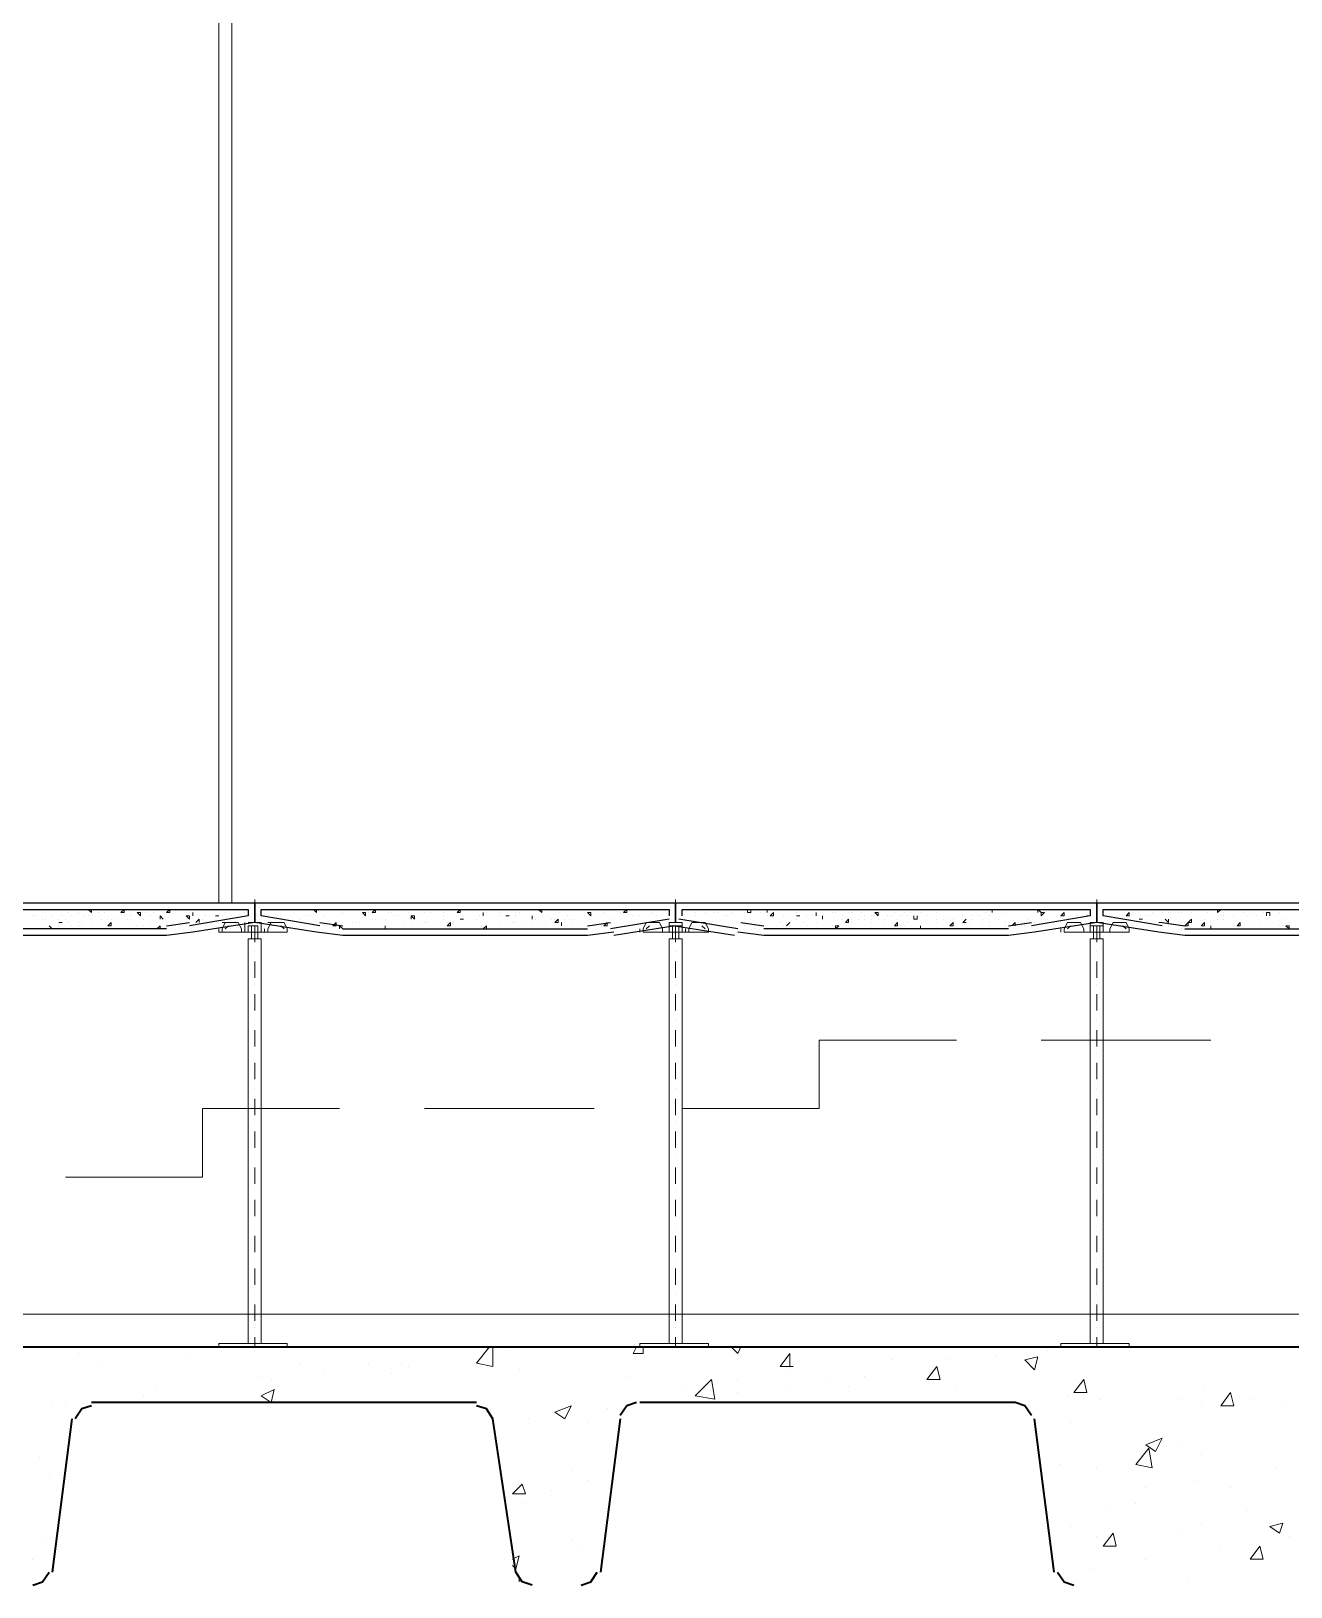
# Model space of a CAD drawing. Header units: millimetres. Extents: x 182 to 575, y -105 to 95.
# Drawn here: x 288.473 to 290.311, y 69.309 to 71.578 of the extents above; entities that cross this region are included whole.
import ezdxf

# ---------------------------------------------------------------- set-up
doc = ezdxf.new("R2010")
doc.units = ezdxf.units.MM
doc.header["$MEASUREMENT"] = 0
doc.layers.add('PDF_Geometry', color=7, linetype='Continuous')

msp = doc.modelspace()

# ---------------------------------------------------------------- linework, layer by layer
at = {"layer": 'PDF_Geometry', "lineweight": 20}
for points in [[(290.7088, 73.3586), (290.7088, 72.8586), (290.7088, 70.3062), (290.7088, 72.8586), (288.7659, 72.8586), (288.7659, 70.3062)], [(288.7469, 70.3062), (288.7469, 72.8586), (286.8088, 72.8586), (286.8088, 70.1062)], [(288.7897, 70.2634), (288.7802, 70.2634), (288.785, 70.2634), (288.7802, 70.2634), (288.7802, 70.2682), (288.7754, 70.2777), (288.7516, 70.2777), (288.7754, 70.2777), (288.7564, 70.2777), (288.7516, 70.2682), (288.7564, 70.2777)], [(288.7516, 70.2777), (288.7516, 70.2777)], [(288.7612, 70.2729), (288.7564, 70.2682)], [(288.7564, 70.2729), (288.7564, 70.2729)], [(288.7754, 70.2777), (288.7802, 70.2682), (288.7754, 70.2777)], [(288.7754, 70.2777), (288.7754, 70.2777)], [(288.7754, 70.2729), (288.7754, 70.2729)], [(288.785, 70.2777), (288.785, 70.2634)], [(288.8088, 70.2777), (288.7897, 70.2777), (288.8088, 70.2777), (288.8088, 70.2634), (288.8088, 70.2729), (288.8088, 70.2634), (288.8135, 70.2634), (288.8088, 70.2634), (288.8183, 70.2634)], [(288.7897, 70.2777), (288.7897, 70.2777)], [(288.804, 70.2539), (288.804, 70.2729), (288.7897, 70.2729), (288.7897, 70.2634), (288.7897, 70.2729)], [(288.7897, 70.2729), (288.7897, 70.2729)], [(288.7897, 70.2729), (288.7897, 70.2729)], [(288.7945, 70.2729), (288.7945, 70.2539)], [(288.7993, 70.2729), (288.7993, 70.2634)], [(288.804, 70.2729), (288.804, 70.2729)], [(288.8088, 70.2777), (288.8088, 70.2777)], [(288.8088, 70.2729), (288.8088, 70.2729)], [(288.8183, 70.2777), (288.8421, 70.2777), (288.8231, 70.2777), (288.8183, 70.2682), (288.8183, 70.2634), (288.8183, 70.2682)], [(288.8183, 70.2682), (288.8231, 70.2777), (288.8183, 70.2682)], [(288.8183, 70.2777), (288.8183, 70.2777)], [(288.8421, 70.2777), (288.8469, 70.2682), (288.8421, 70.2777), (288.8231, 70.2777)], [(288.8231, 70.2777), (288.8231, 70.2777)], [(288.8231, 70.2729), (288.8231, 70.2729)], [(288.8421, 70.2682), (288.8373, 70.2729)], [(288.8421, 70.2777), (288.8421, 70.2777)], [(288.8421, 70.2729), (288.8421, 70.2729)], [(289.3992, 70.2634), (289.3945, 70.2634), (289.404, 70.2634), (289.3945, 70.2634), (289.3945, 70.2682), (289.3897, 70.2777), (289.3707, 70.2777), (289.3659, 70.2682), (289.3707, 70.2777)], [(289.3707, 70.2777), (289.3897, 70.2777), (289.3707, 70.2777)], [(289.3707, 70.2777), (289.3707, 70.2777)], [(289.3754, 70.2729), (289.3707, 70.2682)], [(289.3707, 70.2729), (289.3707, 70.2729)], [(289.3897, 70.2777), (289.3945, 70.2682), (289.3897, 70.2777)], [(289.3897, 70.2777), (289.3897, 70.2777)], [(289.3897, 70.2729), (289.3897, 70.2729)], [(289.404, 70.2729), (289.404, 70.2634), (289.404, 70.2777)], [(289.404, 70.2777), (289.404, 70.2777)], [(289.404, 70.2634), (289.404, 70.2729), (289.4231, 70.2729), (289.4231, 70.2634), (289.4278, 70.2634), (289.4231, 70.2634), (289.4326, 70.2634)], [(289.404, 70.2729), (289.404, 70.2729)], [(289.404, 70.2729), (289.404, 70.2729)], [(289.4088, 70.2729), (289.4088, 70.2539)], [(289.4135, 70.2729), (289.4135, 70.2634)], [(289.4183, 70.2729), (289.4183, 70.2539)], [(289.4231, 70.2777), (289.4231, 70.2634), (289.4231, 70.2729)], [(289.4231, 70.2777), (289.4231, 70.2777)], [(289.4231, 70.2729), (289.4231, 70.2729)], [(289.4231, 70.2729), (289.4231, 70.2729)], [(289.4564, 70.2777), (289.4612, 70.2682), (289.4564, 70.2777), (289.4373, 70.2777), (289.4326, 70.2682), (289.4326, 70.2634), (289.4326, 70.2682)], [(289.4326, 70.2682), (289.4373, 70.2777), (289.4326, 70.2682)], [(289.4373, 70.2777), (289.4564, 70.2777), (289.4373, 70.2777)], [(289.4373, 70.2777), (289.4373, 70.2777)], [(289.4373, 70.2729), (289.4373, 70.2729)], [(289.4564, 70.2682), (289.4516, 70.2729)], [(289.4564, 70.2777), (289.4564, 70.2777)], [(289.4564, 70.2729), (289.4564, 70.2729)], [(290.0088, 70.2634), (290.0088, 70.2682), (290.004, 70.2777), (289.985, 70.2777), (289.9802, 70.2682), (289.985, 70.2777)], [(289.985, 70.2777), (290.004, 70.2777), (289.985, 70.2777)], [(289.985, 70.2777), (289.985, 70.2777)], [(289.9897, 70.2729), (289.985, 70.2682)], [(289.985, 70.2729), (289.985, 70.2729)], [(290.004, 70.2777), (290.0088, 70.2682), (290.004, 70.2777)], [(290.004, 70.2777), (290.004, 70.2777)], [(290.004, 70.2729), (290.004, 70.2729)], [(290.0183, 70.2729), (290.0183, 70.2634), (290.0183, 70.2777)], [(290.0183, 70.2777), (290.0183, 70.2777)], [(290.0183, 70.2634), (290.0183, 70.2729), (290.0373, 70.2729), (290.0373, 70.2634), (290.0469, 70.2634), (290.0373, 70.2634), (290.0421, 70.2634)], [(290.0183, 70.2729), (290.0183, 70.2729)], [(290.0183, 70.2729), (290.0183, 70.2729)], [(290.0231, 70.2729), (290.0231, 70.2539)], [(290.0278, 70.2729), (290.0278, 70.2634)], [(290.0326, 70.2729), (290.0326, 70.2539)], [(290.0373, 70.2777), (290.0373, 70.2634), (290.0373, 70.2729)], [(290.0373, 70.2777), (290.0373, 70.2777)], [(290.0373, 70.2729), (290.0373, 70.2729)], [(290.0373, 70.2729), (290.0373, 70.2729)], [(290.0707, 70.2777), (290.0754, 70.2682), (290.0707, 70.2777), (290.0516, 70.2777), (290.0469, 70.2682), (290.0469, 70.2634)], [(290.0469, 70.2682), (290.0516, 70.2777), (290.0469, 70.2682)], [(290.0516, 70.2777), (290.0707, 70.2777), (290.0516, 70.2777)], [(290.0516, 70.2777), (290.0516, 70.2777)], [(290.0516, 70.2729), (290.0516, 70.2729)], [(290.0707, 70.2682), (290.0659, 70.2729)], [(290.0707, 70.2777), (290.0707, 70.2777)], [(290.0707, 70.2729), (290.0707, 70.2729)], [(288.8469, 70.2682), (288.8469, 70.2634), (288.8469, 70.2682), (288.8469, 70.2634), (288.7469, 70.2634)], [(288.7469, 70.2634), (288.7469, 70.2634)], [(288.7516, 70.2682), (288.7516, 70.2634)], [(288.7802, 70.2634), (288.7802, 70.2682), (288.7802, 70.2634)], [(288.7802, 70.2634), (288.7802, 70.2634)], [(288.785, 70.2634), (288.785, 70.2634)], [(288.7897, 70.2634), (288.7897, 70.2634)], [(288.8088, 69.6634), (288.8088, 70.2539), (288.7897, 70.2539), (288.7897, 69.6634)], [(288.8088, 70.2634), (288.8088, 70.2634)], [(288.8135, 70.2682), (288.8135, 70.2634)], [(288.8135, 70.2634), (288.8135, 70.2634)], [(288.8183, 70.2634), (288.8183, 70.2634)], [(288.8469, 70.2634), (288.8469, 70.2634)], [(289.3612, 70.2682), (289.3612, 70.2634)], [(289.3659, 70.2634), (289.3659, 70.2682), (289.3659, 70.2634)], [(289.4612, 70.2682), (289.4612, 70.2634), (289.4612, 70.2682), (289.4612, 70.2634), (289.3659, 70.2634)], [(289.3659, 70.2634), (289.3659, 70.2634)], [(289.3945, 70.2634), (289.3945, 70.2682), (289.3945, 70.2634)], [(289.3945, 70.2634), (289.3945, 70.2634)], [(289.3992, 70.2634), (289.3992, 70.2634)], [(289.404, 70.2634), (289.404, 70.2634)], [(289.4231, 69.6634), (289.4231, 70.2539), (289.404, 70.2539), (289.404, 69.6634)], [(289.4231, 70.2634), (289.4231, 70.2634)], [(289.4278, 70.2682), (289.4278, 70.2634)], [(289.4278, 70.2634), (289.4278, 70.2634)], [(289.4326, 70.2634), (289.4326, 70.2634)], [(289.4612, 70.2634), (289.4612, 70.2634)], [(289.9754, 70.2682), (289.9754, 70.2634)], [(289.9802, 70.2634), (289.9802, 70.2682), (289.9802, 70.2634)], [(290.0754, 70.2682), (290.0754, 70.2634), (290.0754, 70.2682), (290.0754, 70.2634), (289.9802, 70.2634)], [(289.9802, 70.2634), (289.9802, 70.2634)], [(290.0088, 70.2634), (290.0088, 70.2682), (290.0088, 70.2634)], [(290.0088, 70.2634), (290.0088, 70.2634)], [(290.0088, 70.2634), (290.0183, 70.2634), (290.0088, 70.2634)], [(290.0135, 70.2634), (290.0135, 70.2634)], [(290.0135, 70.2634), (290.0135, 70.2634)], [(290.0135, 70.2634), (290.0135, 70.2634)], [(290.0183, 70.2634), (290.0183, 70.2634)], [(290.0373, 69.6634), (290.0373, 70.2539), (290.0183, 70.2539), (290.0183, 69.6634)], [(290.0373, 70.2634), (290.0373, 70.2634)], [(290.0421, 70.2634), (290.0421, 70.2634)], [(290.0469, 70.2634), (290.0469, 70.2682), (290.0469, 70.2634)], [(290.0469, 70.2634), (290.0469, 70.2634)], [(290.0754, 70.2634), (290.0754, 70.2634)]]:
    msp.add_lwpolyline(points, dxfattribs=at)
at = {"layer": 'PDF_Geometry', "lineweight": 25}
for points in [[(288.0945, 70.2634), (288.0564, 70.2586), (288.0183, 70.2586), (287.9802, 70.2634), (287.8897, 70.2777), (287.8897, 70.3062), (288.185, 70.3062), (288.185, 70.2777), (288.185, 70.3062), (288.7993, 70.3062), (288.7993, 70.2777), (288.7088, 70.2634), (288.6707, 70.2586), (288.3135, 70.2586), (288.2754, 70.2634)], [(288.1945, 70.2872), (288.1945, 70.2967), (288.7897, 70.2967), (288.7897, 70.2872), (288.704, 70.2729)], [(289.3231, 70.2634), (289.285, 70.2586), (288.9278, 70.2586), (288.8897, 70.2634), (288.7993, 70.2777), (288.7993, 70.3062), (289.4135, 70.3062), (289.4135, 70.2777), (289.4135, 70.3062), (290.0278, 70.3062), (290.0278, 70.2777), (289.9373, 70.2634), (289.8993, 70.2586), (289.5421, 70.2586), (289.504, 70.2634)], [(288.8945, 70.2729), (288.8088, 70.2872), (288.8088, 70.2967), (289.404, 70.2967), (289.404, 70.2872)], [(289.4231, 70.2872), (289.4231, 70.2967), (290.0183, 70.2967), (290.0183, 70.2872), (289.9326, 70.2729)], [(290.5516, 70.2634), (290.5135, 70.2586), (290.1564, 70.2586), (290.1183, 70.2634), (290.0278, 70.2777), (290.0278, 70.3062), (290.6421, 70.3062), (290.6421, 70.2777), (290.6421, 70.3062), (291.2564, 70.3062), (291.2564, 70.2777), (291.1659, 70.2634), (291.1278, 70.2586), (290.7707, 70.2586), (290.7326, 70.2634)], [(290.1231, 70.2729), (290.0373, 70.2872), (290.0373, 70.2967), (290.6326, 70.2967), (290.6326, 70.2872)], [(288.6707, 70.2729), (288.704, 70.2777)], [(288.8945, 70.2777), (288.9278, 70.2729)], [(289.285, 70.2729), (289.3183, 70.2777)], [(289.404, 70.2824), (289.3183, 70.2682)], [(289.4135, 70.2729), (289.3231, 70.2586)], [(289.4993, 70.2586), (289.4088, 70.2729)], [(289.504, 70.2682), (289.4183, 70.2824)], [(289.5088, 70.2777), (289.5421, 70.2729)], [(289.8993, 70.2729), (289.9326, 70.2777)], [(290.1231, 70.2777), (290.1564, 70.2729)], [(288.6707, 70.2682), (288.3135, 70.2682)], [(288.9278, 70.2682), (289.285, 70.2682)], [(289.8993, 70.2682), (289.5421, 70.2682)], [(290.1564, 70.2682), (290.5135, 70.2682)]]:
    msp.add_lwpolyline(points, dxfattribs=at)
at = {"layer": 'PDF_Geometry', "lineweight": 13}
for points in [[(288.485, 70.2967), (288.485, 70.2967)], [(288.485, 70.2967), (288.4897, 70.2967)], [(288.5373, 70.2967), (288.5373, 70.2967)], [(288.5945, 70.2967), (288.5945, 70.2967)], [(288.6373, 70.2967), (288.6373, 70.2967)], [(288.6373, 70.2967), (288.6373, 70.2967)], [(288.6373, 70.2967), (288.6373, 70.2967)], [(288.6707, 70.2967), (288.6707, 70.2967)], [(288.6802, 70.2967), (288.6802, 70.2967)], [(288.7231, 70.2967), (288.7231, 70.2967)], [(288.785, 70.2967), (288.785, 70.2967)], [(288.7993, 70.311), (288.7993, 70.2967)], [(288.8135, 70.2967), (288.8183, 70.2967)], [(288.8135, 70.2967), (288.8135, 70.2967)], [(288.8231, 70.2967), (288.8231, 70.2967)], [(288.8278, 70.2967), (288.8278, 70.2967)], [(288.8897, 70.2967), (288.8897, 70.2967)], [(288.9135, 70.2967), (288.9135, 70.2967)], [(288.9421, 70.2967), (288.9421, 70.2967)], [(288.9421, 70.2967), (288.9421, 70.2967)], [(288.9516, 70.2967), (288.9516, 70.2967)], [(288.9564, 70.2967), (288.9564, 70.2967)], [(288.9612, 70.2967), (288.9612, 70.2967)], [(289.0278, 70.2967), (289.0278, 70.2967)], [(289.0612, 70.2967), (289.0612, 70.2967)], [(289.0802, 70.2967), (289.0802, 70.2967)], [(289.1421, 70.2967), (289.1469, 70.2967)], [(289.1469, 70.2967), (289.1469, 70.2967)], [(289.1659, 70.2967), (289.1659, 70.2967)], [(289.2088, 70.2967), (289.2088, 70.2967)], [(289.2183, 70.2967), (289.2183, 70.2967)], [(289.2278, 70.2967), (289.2278, 70.2967)], [(289.3088, 70.2967), (289.3088, 70.2967)], [(289.3326, 70.2967), (289.3326, 70.2967)], [(289.3373, 70.2967), (289.3373, 70.2967)], [(289.3612, 70.2967), (289.3612, 70.2967)], [(289.3612, 70.2967), (289.3612, 70.2967)], [(289.3897, 70.2967), (289.3897, 70.2967)], [(289.4135, 70.311), (289.4135, 70.2967)], [(289.4373, 70.2967), (289.4373, 70.2967)], [(289.4754, 70.2967), (289.4754, 70.2967)], [(289.4754, 70.2967), (289.4754, 70.2967)], [(289.485, 70.2967), (289.485, 70.2967)], [(289.485, 70.2967), (289.485, 70.2967)], [(289.5088, 70.2967), (289.5088, 70.2967)], [(289.5135, 70.2967), (289.5135, 70.2967)], [(289.5231, 70.2967), (289.5231, 70.292), (289.5183, 70.292), (289.5183, 70.2967)], [(289.5373, 70.2967), (289.5373, 70.2967)], [(289.5469, 70.2967), (289.5469, 70.2967)], [(289.5659, 70.2967), (289.5659, 70.2967)], [(289.5659, 70.2967), (289.5659, 70.2967)], [(289.6326, 70.2967), (289.6326, 70.2967)], [(289.6516, 70.2967), (289.6564, 70.2967)], [(289.6564, 70.2967), (289.6564, 70.2967)], [(289.6945, 70.2967), (289.6945, 70.2967)], [(289.7659, 70.2967), (289.7659, 70.2967)], [(289.804, 70.2967), (289.804, 70.2967)], [(289.804, 70.2967), (289.804, 70.2967)], [(289.8183, 70.2967), (289.8183, 70.2967)], [(289.8754, 70.2967), (289.8754, 70.2967)], [(289.8945, 70.2967), (289.8945, 70.2967)], [(289.9088, 70.2967), (289.9088, 70.2967)], [(289.9088, 70.2967), (289.9088, 70.2967)], [(289.9183, 70.2967), (289.9183, 70.2967)], [(289.9231, 70.2967), (289.9231, 70.2967)], [(289.9421, 70.292), (289.9421, 70.2967), (289.9469, 70.292)], [(290.0278, 70.311), (290.0278, 70.2967)], [(290.0469, 70.2967), (290.0469, 70.2967)], [(290.0516, 70.2967), (290.0516, 70.2967)], [(290.0659, 70.2967), (290.0659, 70.2967)], [(290.1088, 70.2967), (290.1088, 70.2967)], [(290.1326, 70.2967), (290.1326, 70.2967)], [(290.1326, 70.2967), (290.1326, 70.2967)], [(290.1373, 70.2967), (290.1373, 70.2967)], [(290.1373, 70.2967), (290.1373, 70.2967)], [(290.1612, 70.2967), (290.1612, 70.2967)], [(290.1754, 70.2967), (290.1754, 70.2967)], [(290.2707, 70.2967), (290.2707, 70.2967)], [(290.304, 70.2967), (290.304, 70.2967)], [(290.3088, 70.2967), (290.3088, 70.2967)], [(288.4754, 70.2872), (288.4754, 70.2872)], [(288.4802, 70.2872), (288.4802, 70.2872)], [(288.4897, 70.2824), (288.4897, 70.2824)], [(288.4897, 70.2777), (288.4897, 70.2777)], [(288.4945, 70.292), (288.4945, 70.292)], [(288.4945, 70.2824), (288.4945, 70.2824)], [(288.4992, 70.2729), (288.4992, 70.2729)], [(288.504, 70.2872), (288.504, 70.2872)], [(288.5135, 70.2824), (288.5135, 70.2824)], [(288.5135, 70.2729), (288.5135, 70.2729)], [(288.5183, 70.2872), (288.5183, 70.2872)], [(288.5183, 70.2777), (288.5183, 70.2777)], [(288.5231, 70.2824), (288.5231, 70.2824)], [(288.5278, 70.292), (288.5278, 70.292)], [(288.5278, 70.2777), (288.5278, 70.2777)], [(288.5326, 70.2872), (288.5326, 70.2872)], [(288.5326, 70.2729), (288.5326, 70.2729)], [(288.5421, 70.292), (288.5421, 70.292)], [(288.5421, 70.2777), (288.5421, 70.2777)], [(288.5421, 70.2729), (288.5421, 70.2729)], [(288.5469, 70.2777), (288.5469, 70.2777)], [(288.5516, 70.2872), (288.5516, 70.2872)], [(288.5564, 70.2872), (288.5564, 70.2872)], [(288.5612, 70.2777), (288.5612, 70.2777)], [(288.5707, 70.292), (288.5707, 70.292)], [(288.5707, 70.2777), (288.5707, 70.2777)], [(288.5707, 70.2777), (288.5707, 70.2777)], [(288.5754, 70.2824), (288.5754, 70.2824)], [(288.5802, 70.292), (288.5802, 70.292)], [(288.585, 70.2824), (288.585, 70.2824)], [(288.5897, 70.2824), (288.5897, 70.2824)], [(288.5897, 70.2824), (288.5897, 70.2824)], [(288.5945, 70.2824), (288.5945, 70.2824)], [(288.5945, 70.2777), (288.5945, 70.2777)], [(288.6088, 70.2872), (288.6088, 70.2872)], [(288.6135, 70.2824), (288.6135, 70.2824)], [(288.6183, 70.2872), (288.6183, 70.2872)], [(288.6183, 70.2824), (288.6183, 70.2824)], [(288.6231, 70.2777), (288.6231, 70.2777)], [(288.6278, 70.2729), (288.6278, 70.2729)], [(288.6373, 70.2824), (288.6373, 70.2824)], [(288.6373, 70.2729), (288.6373, 70.2729)], [(288.6421, 70.292), (288.6421, 70.292)], [(288.6469, 70.2872), (288.6469, 70.2872)], [(288.6469, 70.2777), (288.6469, 70.2777)], [(288.6516, 70.292), (288.6516, 70.292)], [(288.6516, 70.292), (288.6516, 70.292)], [(288.6564, 70.2777), (288.6564, 70.2777)], [(288.6612, 70.2824), (288.6612, 70.2872), (288.6659, 70.2824)], [(288.6612, 70.2824), (288.6612, 70.2824)], [(288.6659, 70.2824), (288.6659, 70.2824)], [(288.6707, 70.292), (288.6707, 70.292)], [(288.6707, 70.2777), (288.6707, 70.2777)], [(288.6707, 70.2729), (288.6707, 70.2729)], [(288.6754, 70.2729), (288.6754, 70.2729)], [(288.6897, 70.2777), (288.6897, 70.2777)], [(288.6897, 70.2777), (288.6897, 70.2777)], [(288.6993, 70.292), (288.6993, 70.292)], [(288.6993, 70.2824), (288.6993, 70.2824)], [(288.6993, 70.2777), (288.6993, 70.2777)], [(288.704, 70.2824), (288.704, 70.2824)], [(288.7088, 70.2872), (288.7088, 70.2872)], [(288.7135, 70.2777), (288.7183, 70.2824), (288.7183, 70.2777)], [(288.7231, 70.2824), (288.7231, 70.2824)], [(288.7231, 70.2824), (288.7231, 70.2824)], [(288.7278, 70.2872), (288.7278, 70.2872)], [(288.7469, 70.2872), (288.7469, 70.2872)], [(288.7516, 70.2872), (288.7516, 70.2872)], [(288.7564, 70.292), (288.7564, 70.292)], [(288.7659, 70.2872), (288.7659, 70.2872)], [(288.785, 70.292), (288.785, 70.292)], [(288.7993, 70.2872), (288.7993, 70.2872)], [(288.7993, 70.2729), (288.7993, 70.2491)], [(288.8659, 70.2824), (288.8659, 70.2824)], [(288.8754, 70.2872), (288.8754, 70.2872)], [(288.8802, 70.2872), (288.8802, 70.2872)], [(288.8897, 70.2777), (288.8897, 70.2777)], [(288.8897, 70.2777), (288.8897, 70.2777)], [(288.8992, 70.2872), (288.8992, 70.2872)], [(288.8992, 70.2872), (288.8992, 70.2872)], [(288.8992, 70.2872), (288.8992, 70.2872)], [(288.8992, 70.2729), (288.8992, 70.2729)], [(288.904, 70.2729), (288.904, 70.2729)], [(288.9135, 70.2729), (288.9135, 70.2729)], [(288.9135, 70.2729), (288.9135, 70.2729)], [(288.9231, 70.2729), (288.9231, 70.2729)], [(288.9278, 70.2682), (288.9231, 70.2729), (288.9231, 70.2682)], [(288.9278, 70.292), (288.9278, 70.292)], [(288.9278, 70.292), (288.9278, 70.292)], [(288.9278, 70.292), (288.9278, 70.292)], [(288.9278, 70.2777), (288.9278, 70.2777)], [(288.9278, 70.2729), (288.9278, 70.2729)], [(288.9421, 70.2777), (288.9421, 70.2777)], [(288.9469, 70.2777), (288.9469, 70.2777)], [(288.9516, 70.2777), (288.9516, 70.2777)], [(288.9659, 70.292), (288.9659, 70.292)], [(288.9707, 70.2824), (288.9707, 70.2824)], [(288.9754, 70.2824), (288.9754, 70.2824)], [(288.9802, 70.2824), (288.9802, 70.2824)], [(288.9897, 70.2824), (288.9897, 70.2824)], [(288.9945, 70.292), (288.9945, 70.292)], [(288.9992, 70.292), (288.9992, 70.292)], [(289.004, 70.2872), (289.004, 70.2872)], [(289.0088, 70.2872), (289.0088, 70.2872)], [(289.0183, 70.2729), (289.0183, 70.2729)], [(289.0231, 70.292), (289.0231, 70.292)], [(289.0278, 70.2824), (289.0278, 70.2872), (289.0326, 70.2824), (289.0326, 70.2872), (289.0278, 70.2872), (289.0326, 70.2872)], [(289.0278, 70.2872), (289.0278, 70.2872)], [(289.0278, 70.2824), (289.0278, 70.2824)], [(289.0278, 70.2729), (289.0278, 70.2729)], [(289.0421, 70.292), (289.0421, 70.292)], [(289.0421, 70.2729), (289.0421, 70.2729)], [(289.0469, 70.292), (289.0469, 70.292)], [(289.0469, 70.2777), (289.0469, 70.2777)], [(289.0516, 70.2777), (289.0516, 70.2777)], [(289.0564, 70.292), (289.0564, 70.292)], [(289.0564, 70.292), (289.0564, 70.292)], [(289.0612, 70.2729), (289.0612, 70.2729)], [(289.0754, 70.292), (289.0754, 70.292)], [(289.0754, 70.2872), (289.0754, 70.2872)], [(289.0754, 70.2824), (289.0754, 70.2824)], [(289.0802, 70.2777), (289.0802, 70.2777)], [(289.0897, 70.2777), (289.0897, 70.2777)], [(289.0993, 70.2872), (289.0993, 70.2872)], [(289.104, 70.2872), (289.104, 70.2872)], [(289.104, 70.2824), (289.104, 70.2824)], [(289.104, 70.2824), (289.104, 70.2824)], [(289.104, 70.2824), (289.104, 70.2824)], [(289.1231, 70.2824), (289.1231, 70.2824)], [(289.1278, 70.2872), (289.1278, 70.2872)], [(289.1326, 70.2872), (289.1326, 70.2872)], [(289.1326, 70.2872), (289.1326, 70.2872)], [(289.1326, 70.2682), (289.1373, 70.2729), (289.1373, 70.2682)], [(289.1373, 70.292), (289.1373, 70.292)], [(289.1564, 70.292), (289.1564, 70.292)], [(289.1564, 70.2872), (289.1564, 70.2872)], [(289.1564, 70.2872), (289.1564, 70.2872)], [(289.1564, 70.2729), (289.1564, 70.2729)], [(289.1659, 70.2872), (289.1659, 70.2872)], [(289.1707, 70.2872), (289.1707, 70.2872)], [(289.1707, 70.2729), (289.1707, 70.2729)], [(289.1754, 70.2777), (289.1754, 70.2777)], [(289.1754, 70.2777), (289.1754, 70.2777)], [(289.1754, 70.2777), (289.1754, 70.2777)], [(289.1802, 70.292), (289.1802, 70.292)], [(289.1802, 70.2872), (289.1802, 70.2872)], [(289.1802, 70.2777), (289.1802, 70.2777)], [(289.185, 70.292), (289.185, 70.292)], [(289.1897, 70.2729), (289.1897, 70.2729)], [(289.204, 70.2824), (289.204, 70.2824)], [(289.204, 70.2777), (289.204, 70.2777)], [(289.2088, 70.2824), (289.2088, 70.2824)], [(289.2088, 70.2824), (289.2088, 70.2824)], [(289.2183, 70.2777), (289.2183, 70.2777)], [(289.2231, 70.2777), (289.2231, 70.2777)], [(289.2326, 70.2824), (289.2326, 70.2824)], [(289.2373, 70.2824), (289.2373, 70.2824)], [(289.2373, 70.2777), (289.2373, 70.2777)], [(289.2469, 70.2729), (289.2469, 70.2729)], [(289.2516, 70.2824), (289.2516, 70.2824)], [(289.2564, 70.2872), (289.2564, 70.2872)], [(289.2564, 70.2729), (289.2564, 70.2729)], [(289.2612, 70.2824), (289.2612, 70.2824)], [(289.2612, 70.2729), (289.2612, 70.2729)], [(289.2659, 70.2824), (289.2659, 70.2824)], [(289.2754, 70.2777), (289.2754, 70.2777)], [(289.2754, 70.2777), (289.2754, 70.2777)], [(289.2754, 70.2777), (289.2754, 70.2777)], [(289.2802, 70.2872), (289.2802, 70.2872)], [(289.2802, 70.2872), (289.2802, 70.2872)], [(289.285, 70.292), (289.285, 70.292)], [(289.285, 70.2729), (289.285, 70.2729)], [(289.2897, 70.2824), (289.2897, 70.2824)], [(289.2897, 70.2777), (289.2897, 70.2777)], [(289.2992, 70.2872), (289.2992, 70.2872)], [(289.3088, 70.292), (289.3088, 70.292)], [(289.3088, 70.2777), (289.3088, 70.2777)], [(289.3135, 70.2777), (289.3135, 70.2777)], [(289.3183, 70.2824), (289.3183, 70.2824)], [(289.3326, 70.292), (289.3326, 70.292)], [(289.3326, 70.2824), (289.3326, 70.2824)], [(289.3421, 70.292), (289.3421, 70.292)], [(289.3516, 70.2872), (289.3516, 70.2872)], [(289.3612, 70.2872), (289.3612, 70.2872)], [(289.3612, 70.2872), (289.3612, 70.2872)], [(289.3612, 70.2872), (289.3612, 70.2872)], [(289.3802, 70.292), (289.3802, 70.292)], [(289.385, 70.2872), (289.385, 70.2872)], [(289.4135, 70.2872), (289.4135, 70.2872)], [(289.4135, 70.2729), (289.4135, 70.2491)], [(289.4421, 70.292), (289.4421, 70.292)], [(289.4421, 70.2872), (289.4421, 70.2872)], [(289.4564, 70.292), (289.4564, 70.292)], [(289.4707, 70.292), (289.4707, 70.292)], [(289.4754, 70.292), (289.4754, 70.292)], [(289.485, 70.2872), (289.485, 70.2872)], [(289.4897, 70.2872), (289.4897, 70.2872)], [(289.4945, 70.292), (289.4945, 70.292)], [(289.504, 70.2777), (289.504, 70.2777)], [(289.504, 70.2777), (289.504, 70.2777)], [(289.504, 70.2777), (289.504, 70.2777)], [(289.504, 70.2777), (289.504, 70.2777)], [(289.5135, 70.292), (289.5135, 70.292)], [(289.5135, 70.2872), (289.5135, 70.2872)], [(289.5135, 70.2729), (289.5135, 70.2729)], [(289.5231, 70.292), (289.5231, 70.292)], [(289.5231, 70.2824), (289.5231, 70.2824)], [(289.5373, 70.292), (289.5373, 70.292)], [(289.5373, 70.2777), (289.5373, 70.2777)], [(289.5469, 70.2872), (289.5469, 70.2872)], [(289.5564, 70.2872), (289.5564, 70.2872)], [(289.5659, 70.2777), (289.5659, 70.2777)], [(289.5707, 70.2872), (289.5707, 70.2872)], [(289.5707, 70.2729), (289.5707, 70.2729)], [(289.5754, 70.2872), (289.5754, 70.2872)], [(289.5754, 70.2729), (289.5754, 70.2729)], [(289.5897, 70.292), (289.5897, 70.292)], [(289.5897, 70.292), (289.5897, 70.292)], [(289.5897, 70.2872), (289.5897, 70.2872)], [(289.5897, 70.2872), (289.5945, 70.2872)], [(289.5897, 70.2824), (289.5897, 70.2824)], [(289.5945, 70.2872), (289.5945, 70.2872)], [(289.5993, 70.2777), (289.5993, 70.2777)], [(289.604, 70.2872), (289.604, 70.2872)], [(289.604, 70.2729), (289.604, 70.2729)], [(289.6135, 70.2872), (289.6135, 70.2872)], [(289.6183, 70.292), (289.6183, 70.292)], [(289.6183, 70.292), (289.6183, 70.292)], [(289.6183, 70.292), (289.6183, 70.292)], [(289.6183, 70.2777), (289.6183, 70.2777)], [(289.6278, 70.2872), (289.6278, 70.2872)], [(289.6278, 70.2824), (289.6278, 70.2824)], [(289.6278, 70.2824), (289.6278, 70.2824)], [(289.6373, 70.2777), (289.6373, 70.2777)], [(289.6421, 70.292), (289.6421, 70.292)], [(289.6421, 70.2729), (289.6421, 70.2729)], [(289.6421, 70.2729), (289.6421, 70.2729)], [(289.6469, 70.292), (289.6469, 70.292)], [(289.6564, 70.2872), (289.6564, 70.2872)], [(289.6564, 70.2824), (289.6564, 70.2824)], [(289.6659, 70.292), (289.6659, 70.292)], [(289.6659, 70.2777), (289.6659, 70.2777)], [(289.6707, 70.292), (289.6707, 70.292)], [(289.6707, 70.2824), (289.6707, 70.2824)], [(289.6707, 70.2777), (289.6707, 70.2777)], [(289.6802, 70.2824), (289.6802, 70.2824)], [(289.6802, 70.2824), (289.6802, 70.2824)], [(289.685, 70.292), (289.685, 70.292)], [(289.6897, 70.2872), (289.6897, 70.2872)], [(289.6897, 70.2872), (289.6897, 70.2872)], [(289.6897, 70.2872), (289.6897, 70.2872)], [(289.6897, 70.2824), (289.6897, 70.2824)], [(289.6993, 70.2872), (289.6993, 70.2872)], [(289.6993, 70.2872), (289.6993, 70.2872)], [(289.6993, 70.2824), (289.6993, 70.2824)], [(289.6993, 70.2777), (289.6993, 70.2777)], [(289.6993, 70.2777), (289.6993, 70.2777)], [(289.6993, 70.2777), (289.6993, 70.2777)], [(289.7088, 70.2824), (289.7088, 70.2824)], [(289.7183, 70.2824), (289.7183, 70.2824)], [(289.7183, 70.2729), (289.7183, 70.2729)], [(289.7231, 70.2872), (289.7231, 70.2872)], [(289.7278, 70.2872), (289.7278, 70.2872)], [(289.7326, 70.292), (289.7326, 70.292)], [(289.7326, 70.2729), (289.7326, 70.2729)], [(289.7373, 70.2824), (289.7373, 70.2824)], [(289.7421, 70.2872), (289.7421, 70.2872)], [(289.7421, 70.2729), (289.7421, 70.2729)], [(289.7469, 70.292), (289.7469, 70.292)], [(289.7469, 70.2729), (289.7469, 70.2729)], [(289.7516, 70.2872), (289.7516, 70.2872)], [(289.7516, 70.2777), (289.7516, 70.2777)], [(289.7564, 70.292), (289.7564, 70.292)], [(289.7659, 70.2872), (289.7659, 70.2824), (289.7612, 70.2824), (289.7612, 70.2872)], [(289.7612, 70.2824), (289.7612, 70.2824)], [(289.7612, 70.2824), (289.7612, 70.2824)], [(289.7659, 70.2729), (289.7659, 70.2729)], [(289.7707, 70.292), (289.7707, 70.292)], [(289.7754, 70.2777), (289.7754, 70.2777)], [(289.7802, 70.2872), (289.7802, 70.2872)], [(289.7802, 70.2777), (289.7802, 70.2777)], [(289.7897, 70.2777), (289.7897, 70.2777)], [(289.7945, 70.292), (289.7945, 70.292)], [(289.7945, 70.2824), (289.7945, 70.2824)], [(289.7945, 70.2777), (289.7945, 70.2777)], [(289.804, 70.2824), (289.804, 70.2824)], [(289.804, 70.2824), (289.804, 70.2824)], [(289.8135, 70.2824), (289.8135, 70.2824)], [(289.8183, 70.2824), (289.8183, 70.2824)], [(289.8183, 70.2777), (289.8183, 70.2777)], [(289.8326, 70.2872), (289.8326, 70.2872)], [(289.8373, 70.2777), (289.8326, 70.2777), (289.8373, 70.2824)], [(289.8326, 70.2824), (289.8326, 70.2824)], [(289.8326, 70.2777), (289.8326, 70.2777)], [(289.8421, 70.2777), (289.8421, 70.2777)], [(289.8469, 70.2872), (289.8469, 70.2872)], [(289.8469, 70.2824), (289.8469, 70.2824)], [(289.8564, 70.2872), (289.8564, 70.2872)], [(289.8612, 70.2824), (289.8612, 70.2824)], [(289.8612, 70.2729), (289.8612, 70.2729)], [(289.8659, 70.292), (289.8659, 70.292)], [(289.8707, 70.2872), (289.8707, 70.2872)], [(289.8707, 70.2777), (289.8707, 70.2777)], [(289.8707, 70.2729), (289.8707, 70.2729)], [(289.8754, 70.292), (289.8754, 70.292)], [(289.885, 70.2824), (289.885, 70.2824)], [(289.8945, 70.292), (289.8945, 70.292)], [(289.8945, 70.2777), (289.8945, 70.2777)], [(289.8945, 70.2729), (289.8945, 70.2729)], [(289.8945, 70.2729), (289.8945, 70.2729)], [(289.904, 70.2729), (289.9088, 70.2777), (289.9088, 70.2729)], [(289.904, 70.2729), (289.904, 70.2729)], [(289.9088, 70.2777), (289.9088, 70.2777)], [(289.9135, 70.2777), (289.9135, 70.2777)], [(289.9183, 70.2729), (289.9183, 70.2729)], [(289.9231, 70.2777), (289.9231, 70.2777)], [(289.9231, 70.2729), (289.9231, 70.2729)], [(289.9278, 70.2824), (289.9278, 70.2824)], [(289.9373, 70.2777), (289.9373, 70.2777)], [(289.9421, 70.292), (289.9421, 70.292)], [(289.9469, 70.2824), (289.9469, 70.2824)], [(289.9564, 70.2824), (289.9564, 70.2824)], [(289.9707, 70.2872), (289.9707, 70.2872)], [(289.9707, 70.2872), (289.9707, 70.2872)], [(289.9897, 70.2872), (289.9897, 70.2872)], [(289.9993, 70.2872), (289.9993, 70.2872)], [(290.0135, 70.2872), (290.0135, 70.2872)], [(290.0183, 70.2872), (290.0135, 70.2872)], [(290.0278, 70.2872), (290.0278, 70.2872)], [(290.0278, 70.2729), (290.0278, 70.2491)], [(290.0897, 70.2824), (290.0945, 70.2824)], [(290.0945, 70.2824), (290.0945, 70.2824)], [(290.0993, 70.2872), (290.0993, 70.2872)], [(290.104, 70.2872), (290.104, 70.2872)], [(290.1088, 70.292), (290.1088, 70.292)], [(290.1231, 70.292), (290.1231, 70.292)], [(290.1231, 70.2777), (290.1231, 70.2777)], [(290.1278, 70.2824), (290.1278, 70.2824)], [(290.1278, 70.2824), (290.1326, 70.2777), (290.1326, 70.2824)], [(290.1326, 70.292), (290.1326, 70.292)], [(290.1326, 70.2729), (290.1326, 70.2729)], [(290.1469, 70.292), (290.1469, 70.292)], [(290.1516, 70.292), (290.1516, 70.292)], [(290.1516, 70.2777), (290.1516, 70.2777)], [(290.1516, 70.2729), (290.1516, 70.2729)], [(290.1564, 70.2777), (290.1564, 70.2777)], [(290.1659, 70.292), (290.1659, 70.292)], [(290.1754, 70.2777), (290.1754, 70.2777)], [(290.185, 70.2824), (290.185, 70.2824)], [(290.185, 70.2777), (290.185, 70.2777)], [(290.1897, 70.292), (290.1897, 70.292)], [(290.1945, 70.2777), (290.1945, 70.2777)], [(290.204, 70.2824), (290.204, 70.2824)], [(290.2135, 70.292), (290.2135, 70.292)], [(290.2135, 70.2872), (290.2135, 70.2872)], [(290.2135, 70.2824), (290.2135, 70.2824)], [(290.2278, 70.2872), (290.2278, 70.2872)], [(290.2421, 70.292), (290.2421, 70.292)], [(290.2421, 70.292), (290.2421, 70.292)], [(290.2469, 70.2872), (290.2469, 70.2872)], [(290.2516, 70.292), (290.2516, 70.292)], [(290.2516, 70.2729), (290.2516, 70.2729)], [(290.2612, 70.2872), (290.2612, 70.2872)], [(290.2659, 70.2729), (290.2659, 70.2729)], [(290.2707, 70.292), (290.2707, 70.292)], [(290.2754, 70.2872), (290.2754, 70.292), (290.2802, 70.292), (290.2802, 70.2872)], [(290.2802, 70.292), (290.2802, 70.292)], [(290.2802, 70.292), (290.2802, 70.292)], [(290.2802, 70.2777), (290.2802, 70.2777)], [(290.2945, 70.292), (290.2945, 70.292)], [(290.2945, 70.2729), (290.2945, 70.2729)], [(290.2993, 70.2729), (290.2993, 70.2729)], [(290.304, 70.2824), (290.304, 70.2824)], [(290.3088, 70.2777), (290.3088, 70.2777)], [(288.4802, 70.2682), (288.4802, 70.2682)], [(288.5183, 70.2682), (288.5183, 70.2682)], [(288.5373, 70.2682), (288.5373, 70.2682)], [(288.5373, 70.2682), (288.5373, 70.2682)], [(288.6421, 70.2682), (288.6421, 70.2682)], [(288.6469, 70.2682), (288.6469, 70.2682)], [(288.9326, 70.2682), (288.9326, 70.2682)], [(288.9564, 70.2682), (288.9612, 70.2682)], [(288.9564, 70.2682), (288.9564, 70.2682)], [(288.9612, 70.2682), (288.9612, 70.2682)], [(288.9897, 70.2682), (288.9897, 70.2682)], [(289.004, 70.2682), (289.004, 70.2682)], [(289.0278, 70.2682), (289.0278, 70.2682)], [(289.1278, 70.2682), (289.1278, 70.2682)], [(289.1516, 70.2682), (289.1516, 70.2682)], [(289.5278, 70.2682), (289.5278, 70.2682)], [(289.5421, 70.2682), (289.5421, 70.2682)], [(289.5564, 70.2682), (289.5564, 70.2682)], [(289.5754, 70.2682), (289.5754, 70.2682)], [(289.5802, 70.2682), (289.5802, 70.2682)], [(289.6135, 70.2682), (289.6135, 70.2682)], [(289.6135, 70.2682), (289.6135, 70.2682)], [(289.7707, 70.2682), (289.7707, 70.2682)], [(289.804, 70.2682), (289.8088, 70.2682)], [(289.8088, 70.2682), (289.8088, 70.2682)], [(289.8421, 70.2682), (289.8421, 70.2682)], [(289.8421, 70.2682), (289.8421, 70.2682)], [(289.8707, 70.2682), (289.8707, 70.2682)], [(289.8707, 70.2682), (289.8707, 70.2682)], [(290.1516, 70.2682), (290.1516, 70.2682)], [(290.1802, 70.2682), (290.1802, 70.2682)], [(290.1945, 70.2682), (290.1945, 70.2682)], [(290.2278, 70.2682), (290.2326, 70.2682)], [(290.2278, 70.2682), (290.2278, 70.2682)], [(290.2326, 70.2682), (290.2326, 70.2682)], [(290.2373, 70.2682), (290.2373, 70.2682)], [(290.2469, 70.2682), (290.2469, 70.2682)], [(288.7993, 70.2348), (288.7993, 70.2348)], [(289.4135, 70.2348), (289.4135, 70.2348)], [(290.0278, 70.2348), (290.0278, 70.2348)], [(288.7993, 70.2205), (288.7993, 70.1967)], [(289.4135, 70.2205), (289.4135, 70.1967)], [(290.0278, 70.2205), (290.0278, 70.1967)], [(288.7993, 70.1872), (288.7993, 70.1872)], [(289.4135, 70.1872), (289.4135, 70.1872)], [(290.0278, 70.1872), (290.0278, 70.1872)], [(288.7993, 70.1729), (288.7993, 70.1491)], [(289.4135, 70.1729), (289.4135, 70.1491)], [(290.0278, 70.1729), (290.0278, 70.1491)], [(288.7993, 70.1348), (288.7993, 70.1348)], [(288.7993, 70.1205), (288.7993, 70.0967)], [(289.4135, 70.1348), (289.4135, 70.1348)], [(289.4135, 70.1205), (289.4135, 70.0967)], [(290.0278, 70.1348), (290.0278, 70.1348)], [(290.0278, 70.1205), (290.0278, 70.0967)], [(289.4231, 70.0062), (289.6231, 70.0062), (289.6231, 70.1062), (289.8231, 70.1062)], [(289.9469, 70.1062), (290.1945, 70.1062)], [(288.7993, 70.0872), (288.7993, 70.0872)], [(288.7993, 70.0729), (288.7993, 70.0491)], [(289.4135, 70.0872), (289.4135, 70.0872)], [(289.4135, 70.0729), (289.4135, 70.0491)], [(290.0278, 70.0872), (290.0278, 70.0872)], [(290.0278, 70.0729), (290.0278, 70.0491)], [(288.7993, 70.0348), (288.7993, 70.0348)], [(289.4135, 70.0348), (289.4135, 70.0348)], [(290.0278, 70.0348), (290.0278, 70.0348)], [(288.5231, 69.9062), (288.7231, 69.9062), (288.7231, 70.0062), (288.9231, 70.0062)], [(288.7993, 70.0205), (288.7993, 69.9967)], [(289.0469, 70.0062), (289.2945, 70.0062)], [(289.4135, 70.0205), (289.4135, 69.9967)], [(290.0278, 70.0205), (290.0278, 69.9967)], [(288.7993, 69.9872), (288.7993, 69.9872)], [(289.4135, 69.9872), (289.4135, 69.9872)], [(290.0278, 69.9872), (290.0278, 69.9872)], [(288.7993, 69.9729), (288.7993, 69.9491)], [(289.4135, 69.9729), (289.4135, 69.9491)], [(290.0278, 69.9729), (290.0278, 69.9491)], [(288.7993, 69.9348), (288.7993, 69.9348)], [(289.4135, 69.9348), (289.4135, 69.9348)], [(290.0278, 69.9348), (290.0278, 69.9348)], [(288.7993, 69.9205), (288.7993, 69.8967)], [(289.4135, 69.9205), (289.4135, 69.8967)], [(290.0278, 69.9205), (290.0278, 69.8967)], [(288.7993, 69.8872), (288.7993, 69.8872)], [(289.4135, 69.8872), (289.4135, 69.8872)], [(290.0278, 69.8872), (290.0278, 69.8872)], [(288.7993, 69.8729), (288.7993, 69.8491)], [(289.4135, 69.8729), (289.4135, 69.8491)], [(290.0278, 69.8729), (290.0278, 69.8491)], [(288.7993, 69.8348), (288.7993, 69.8348)], [(288.7993, 69.8205), (288.7993, 69.7967)], [(289.4135, 69.8348), (289.4135, 69.8348)], [(289.4135, 69.8205), (289.4135, 69.7967)], [(290.0278, 69.8348), (290.0278, 69.8348)], [(290.0278, 69.8205), (290.0278, 69.7967)], [(288.7993, 69.7872), (288.7993, 69.7872)], [(289.4135, 69.7872), (289.4135, 69.7872)], [(290.0278, 69.7872), (290.0278, 69.7872)], [(288.7993, 69.7729), (288.7993, 69.7491)], [(289.4135, 69.7729), (289.4135, 69.7491)], [(290.0278, 69.7729), (290.0278, 69.7491)], [(288.7993, 69.7348), (288.7993, 69.7348)], [(289.4135, 69.7348), (289.4135, 69.7348)], [(290.0278, 69.7348), (290.0278, 69.7348)], [(280.2993, 69.7062), (299.304, 69.7062)], [(288.7993, 69.7205), (288.7993, 69.6967)], [(289.4135, 69.7205), (289.4135, 69.6967)], [(290.0278, 69.7205), (290.0278, 69.6967)], [(288.7993, 69.6872), (288.7993, 69.6872)], [(289.4135, 69.6872), (289.4135, 69.6872)], [(290.0278, 69.6872), (290.0278, 69.6872)], [(288.7993, 69.6729), (288.7993, 69.6586)], [(289.4135, 69.6729), (289.4135, 69.6586)], [(290.0278, 69.6729), (290.0278, 69.6586)]]:
    msp.add_lwpolyline(points, dxfattribs=at)
for points in [[(288.5612, 70.2967), (288.5612, 70.292), (288.5564, 70.2967)], [(288.6088, 70.292), (288.604, 70.292), (288.6088, 70.2967)], [(288.6754, 70.2967), (288.6754, 70.292), (288.6707, 70.292)], [(288.8897, 70.2967), (288.8897, 70.292), (288.885, 70.2967)], [(288.9754, 70.292), (288.9707, 70.292), (288.9754, 70.2967)], [(289.0612, 70.2967), (289.0564, 70.2967)], [(289.0993, 70.2967), (289.0993, 70.292), (289.0945, 70.292)], [(289.2183, 70.2967), (289.2183, 70.292), (289.2135, 70.2967)], [(289.3373, 70.292), (289.3421, 70.2967), (289.3421, 70.292)], [(289.485, 70.2967), (289.4802, 70.2967)], [(289.5469, 70.2967), (289.5469, 70.292)], [(289.8754, 70.2967), (289.8754, 70.292)], [(289.9088, 70.2967), (289.904, 70.2967)], [(290.2088, 70.2967), (290.204, 70.292), (290.204, 70.2967)], [(288.4992, 70.2729), (288.504, 70.2682)], [(288.5183, 70.2777), (288.5135, 70.2777)], [(288.5897, 70.2777), (288.5897, 70.2729), (288.585, 70.2729)], [(288.6326, 70.292), (288.6326, 70.2872), (288.6278, 70.292)], [(288.6612, 70.2729), (288.6612, 70.2682), (288.6564, 70.2682)], [(288.704, 70.2872), (288.6993, 70.2872), (288.704, 70.2824)], [(288.7088, 70.292), (288.7088, 70.2872)], [(288.7469, 70.2872), (288.7421, 70.2872)], [(288.9183, 70.2777), (288.9183, 70.2729), (288.9135, 70.2729)], [(288.9612, 70.292), (288.9612, 70.2872), (288.9564, 70.292)], [(288.9897, 70.2729), (288.9897, 70.2682)], [(289.085, 70.2729), (289.0802, 70.2729), (289.085, 70.2777)], [(289.104, 70.2824), (289.0993, 70.2824)], [(289.1326, 70.292), (289.1326, 70.2872)], [(289.1707, 70.2872), (289.1659, 70.2872)], [(289.204, 70.2872), (289.204, 70.2824)], [(289.2421, 70.2824), (289.2421, 70.2777), (289.2373, 70.2777)], [(289.2469, 70.2777), (289.2469, 70.2729)], [(289.2897, 70.292), (289.2897, 70.2872), (289.285, 70.292)], [(289.3135, 70.2777), (289.3135, 70.2729), (289.3088, 70.2729)], [(289.5564, 70.292), (289.5564, 70.2872), (289.5516, 70.2872)], [(289.5802, 70.2777), (289.5754, 70.2729)], [(289.6183, 70.292), (289.6183, 70.2872)], [(289.6278, 70.2872), (289.6278, 70.2824)], [(289.6516, 70.2729), (289.6469, 70.2682), (289.6469, 70.2729)], [(289.6659, 70.2824), (289.6659, 70.2777), (289.6612, 70.2777)], [(289.7088, 70.2872), (289.704, 70.292), (289.7088, 70.292)], [(289.7373, 70.2777), (289.7373, 70.2729), (289.7326, 70.2729)], [(289.7659, 70.2824), (289.7612, 70.2824)], [(289.7707, 70.2729), (289.7707, 70.2682)], [(289.8183, 70.2729), (289.8135, 70.2729), (289.8183, 70.2777)], [(289.9516, 70.292), (289.9469, 70.292), (289.9469, 70.2872)], [(289.9802, 70.292), (289.9802, 70.2872), (289.9754, 70.2872)], [(290.0754, 70.2872), (290.0707, 70.2872), (290.0754, 70.292)], [(290.1231, 70.2777), (290.1183, 70.2777)], [(290.1612, 70.2777), (290.1612, 70.2729), (290.1564, 70.2729)], [(290.1659, 70.2824), (290.1659, 70.2777), (290.1612, 70.2777)], [(290.185, 70.2729), (290.1802, 70.2729), (290.185, 70.2777)], [(290.1945, 70.2729), (290.1945, 70.2682)], [(290.2373, 70.2777), (290.2373, 70.2729), (290.2326, 70.2729)], [(290.3088, 70.2729), (290.3088, 70.2682), (290.304, 70.2729)]]:
    msp.add_lwpolyline(points, close=True, dxfattribs=at)
at = {"layer": 'PDF_Geometry', "lineweight": 20}
for points in [[(289.404, 70.2777), (289.4231, 70.2777)], [(290.0183, 70.2777), (290.0373, 70.2777)], [(288.7469, 70.2634), (288.7469, 70.2682)], [(288.7469, 69.6586), (288.8469, 69.6586), (288.7469, 69.6586), (288.8469, 69.6586), (288.8469, 69.6634), (288.7469, 69.6634), (288.7469, 69.6586), (288.8469, 69.6586)], [(288.8469, 69.6586), (288.8469, 69.6634), (288.7469, 69.6634), (288.7469, 69.6586), (288.8469, 69.6586), (288.7469, 69.6586)], [(289.3612, 69.6586), (289.4612, 69.6586), (289.3612, 69.6586), (289.4612, 69.6586), (289.4612, 69.6634), (289.3612, 69.6634), (289.3612, 69.6586), (289.4612, 69.6586)], [(289.4612, 69.6586), (289.4612, 69.6634), (289.3612, 69.6634), (289.3612, 69.6586), (289.4612, 69.6586), (289.3612, 69.6586)], [(289.9754, 69.6586), (290.0754, 69.6586), (289.9754, 69.6586), (290.0754, 69.6586), (290.0754, 69.6634), (289.9754, 69.6634), (289.9754, 69.6586), (290.0754, 69.6586)], [(290.0754, 69.6586), (290.0754, 69.6634), (289.9754, 69.6634), (289.9754, 69.6586), (290.0754, 69.6586), (289.9754, 69.6586)]]:
    msp.add_lwpolyline(points, close=True, dxfattribs=at)
at = {"layer": 'PDF_Geometry', "lineweight": 40}
for points in [[(280.7231, 69.3062), (280.304, 69.3062), (280.304, 69.6586), (299.304, 69.6586), (299.304, 69.3062), (297.7659, 69.3062)], [(288.5612, 69.5729), (288.5469, 69.5681), (288.5373, 69.5539)], [(289.1231, 69.5777), (288.5612, 69.5777)], [(289.204, 69.311), (289.1897, 69.3158), (289.1802, 69.3301), (289.1469, 69.5539), (289.1373, 69.5681), (289.1231, 69.5729)], [(289.3564, 69.5777), (289.3421, 69.5729), (289.3326, 69.5586)], [(289.9326, 69.5586), (289.9231, 69.5729), (289.9088, 69.5777), (289.3612, 69.5777)], [(288.5326, 69.5539), (288.504, 69.3301)], [(289.3326, 69.5539), (289.304, 69.3301)], [(289.9659, 69.3301), (289.9373, 69.5539)], [(288.4754, 69.311), (288.4897, 69.3158), (288.4992, 69.3301)], [(289.2754, 69.311), (289.2897, 69.3158), (289.2992, 69.3301)], [(289.9707, 69.3301), (289.9802, 69.3158), (289.9945, 69.311)]]:
    msp.add_lwpolyline(points, dxfattribs=at)
at = {"layer": 'PDF_Geometry', "lineweight": 0}
for points in [[(288.5421, 69.6491), (288.5421, 69.6491)], [(288.704, 69.6443), (288.704, 69.6443)], [(289.1183, 69.6586), (289.1183, 69.6586)], [(289.1469, 69.6586), (289.1469, 69.6301), (289.1231, 69.6348), (289.1421, 69.6586)], [(289.1707, 69.6539), (289.1707, 69.6539)], [(289.3659, 69.6586), (289.3659, 69.6491), (289.3516, 69.6491), (289.3564, 69.6586)], [(289.4945, 69.6586), (289.504, 69.6491), (289.5088, 69.6586)], [(289.585, 69.6301), (289.5659, 69.6301), (289.5802, 69.6491), (289.5802, 69.6301)], [(289.7278, 69.6396), (289.7278, 69.6396)], [(289.8135, 69.6396), (289.8135, 69.6396)], [(289.8802, 69.6443), (289.8802, 69.6443)], [(289.9564, 69.6539), (289.9564, 69.6539)], [(288.5754, 69.6301), (288.5754, 69.6301)], [(288.8088, 69.6158), (288.8088, 69.6158)], [(288.8659, 69.6348), (288.8659, 69.6348)], [(288.8992, 69.6205), (288.8992, 69.6205)], [(288.9659, 69.6348), (288.9659, 69.6348)], [(288.9992, 69.6205), (288.9992, 69.6205)], [(289.0135, 69.6348), (289.0135, 69.6348)], [(289.0231, 69.6301), (289.0231, 69.6301)], [(289.185, 69.6253), (289.185, 69.6253)], [(289.3421, 69.6158), (289.3421, 69.6158)], [(289.5754, 69.6205), (289.5754, 69.6205)], [(289.6897, 69.6158), (289.6897, 69.6158)], [(288.6564, 69.5967), (288.6564, 69.5967)], [(288.8231, 69.611), (288.8231, 69.611)], [(288.8231, 69.592), (288.8231, 69.592)], [(289.4231, 69.5967), (289.4231, 69.5967)], [(289.504, 69.611), (289.504, 69.611)], [(289.504, 69.592), (289.504, 69.592)], [(289.5754, 69.6015), (289.5754, 69.6015)], [(289.6373, 69.6062), (289.6373, 69.6062)], [(289.6659, 69.6015), (289.6659, 69.6015)], [(289.8231, 69.5967), (289.8231, 69.5967)], [(290.185, 69.6015), (290.185, 69.6015)], [(288.504, 69.5729), (288.504, 69.5729)], [(288.5231, 69.5729), (288.5231, 69.5729)], [(288.6373, 69.5872), (288.6373, 69.5872)], [(289.2659, 69.5777), (289.2659, 69.5777)], [(289.4612, 69.5777), (289.4612, 69.5777)], [(289.985, 69.5872), (289.985, 69.5872)], [(290.0326, 69.5824), (290.0326, 69.5824)], [(290.1469, 69.5824), (290.1469, 69.5824)], [(290.1802, 69.5729), (290.1802, 69.5729)], [(290.2564, 69.5824), (290.2564, 69.5824)], [(290.304, 69.5777), (290.304, 69.5777)], [(289.1993, 69.5539), (289.1993, 69.5539)], [(289.285, 69.5491), (289.285, 69.5491)], [(289.3135, 69.5681), (289.3135, 69.5681)], [(289.9897, 69.5491), (289.9897, 69.5491)], [(290.1469, 69.5205), (290.1469, 69.5205)], [(290.1802, 69.5015), (290.1802, 69.5015)], [(288.485, 69.4967), (288.485, 69.4967)], [(289.9754, 69.4872), (289.9754, 69.4872)], [(290.0278, 69.4824), (290.0278, 69.4824)], [(290.2897, 69.4824), (290.2897, 69.4824)], [(288.4992, 69.4729), (288.4992, 69.4729)], [(289.2612, 69.4777), (289.2612, 69.4777)], [(289.285, 69.4634), (289.285, 69.4634)], [(290.1754, 69.4634), (290.1754, 69.4634)], [(289.2326, 69.4491), (289.2326, 69.4491)], [(290.0993, 69.4539), (290.0993, 69.4539)], [(290.2231, 69.4539), (290.2231, 69.4539)], [(289.1897, 69.4301), (289.1897, 69.4301)], [(290.0469, 69.4253), (290.0469, 69.4253)], [(290.085, 69.4301), (290.085, 69.4301)], [(290.2469, 69.4205), (290.2469, 69.4205)], [(289.9897, 69.3967), (289.9897, 69.3967)], [(290.1802, 69.4015), (290.1802, 69.4015)], [(288.4945, 69.3729), (288.4945, 69.3729)], [(289.2612, 69.3777), (289.2612, 69.3777)], [(289.2754, 69.3681), (289.2754, 69.3681)], [(290.0278, 69.3824), (290.0278, 69.3824)], [(290.1516, 69.3872), (290.1516, 69.3872)], [(290.3088, 69.3824), (290.3088, 69.3824)], [(288.4754, 69.3491), (288.4754, 69.3491)], [(289.1754, 69.3491), (289.185, 69.3539), (289.1802, 69.3348), (289.1754, 69.3396)], [(290.0993, 69.3491), (290.0993, 69.3491)], [(290.2088, 69.3634), (290.2088, 69.3634)], [(290.0231, 69.3348), (290.0231, 69.3348)], [(290.1612, 69.3158), (290.1612, 69.3158)]]:
    msp.add_lwpolyline(points, dxfattribs=at)
for points in [[(289.9421, 69.6443), (289.9373, 69.6253), (289.9231, 69.6396)], [(289.7945, 69.6301), (289.7992, 69.611), (289.7802, 69.611)], [(288.8278, 69.5967), (288.8231, 69.5777), (288.8088, 69.5872)], [(289.4707, 69.5824), (289.4421, 69.5872), (289.4659, 69.611)], [(290.0088, 69.611), (290.0135, 69.592), (289.9945, 69.592)], [(290.2231, 69.592), (290.2278, 69.5729), (290.2088, 69.5729)], [(289.2612, 69.5729), (289.2516, 69.5539), (289.2373, 69.5634)], [(290.1231, 69.5253), (290.1135, 69.5062), (290.0993, 69.5158)], [(290.1088, 69.4824), (290.085, 69.4872), (290.104, 69.511)], [(289.1897, 69.4586), (289.1945, 69.4443), (289.1754, 69.4443)], [(290.2993, 69.4015), (290.2945, 69.3872), (290.2802, 69.3967)], [(290.0516, 69.3872), (290.0564, 69.3681), (290.0373, 69.3681)], [(290.2659, 69.3681), (290.2707, 69.3491), (290.2516, 69.3491)], [(289.185, 69.3205), (289.185, 69.3158)]]:
    msp.add_lwpolyline(points, close=True, dxfattribs=at)

doc.saveas('drawing.dxf')
